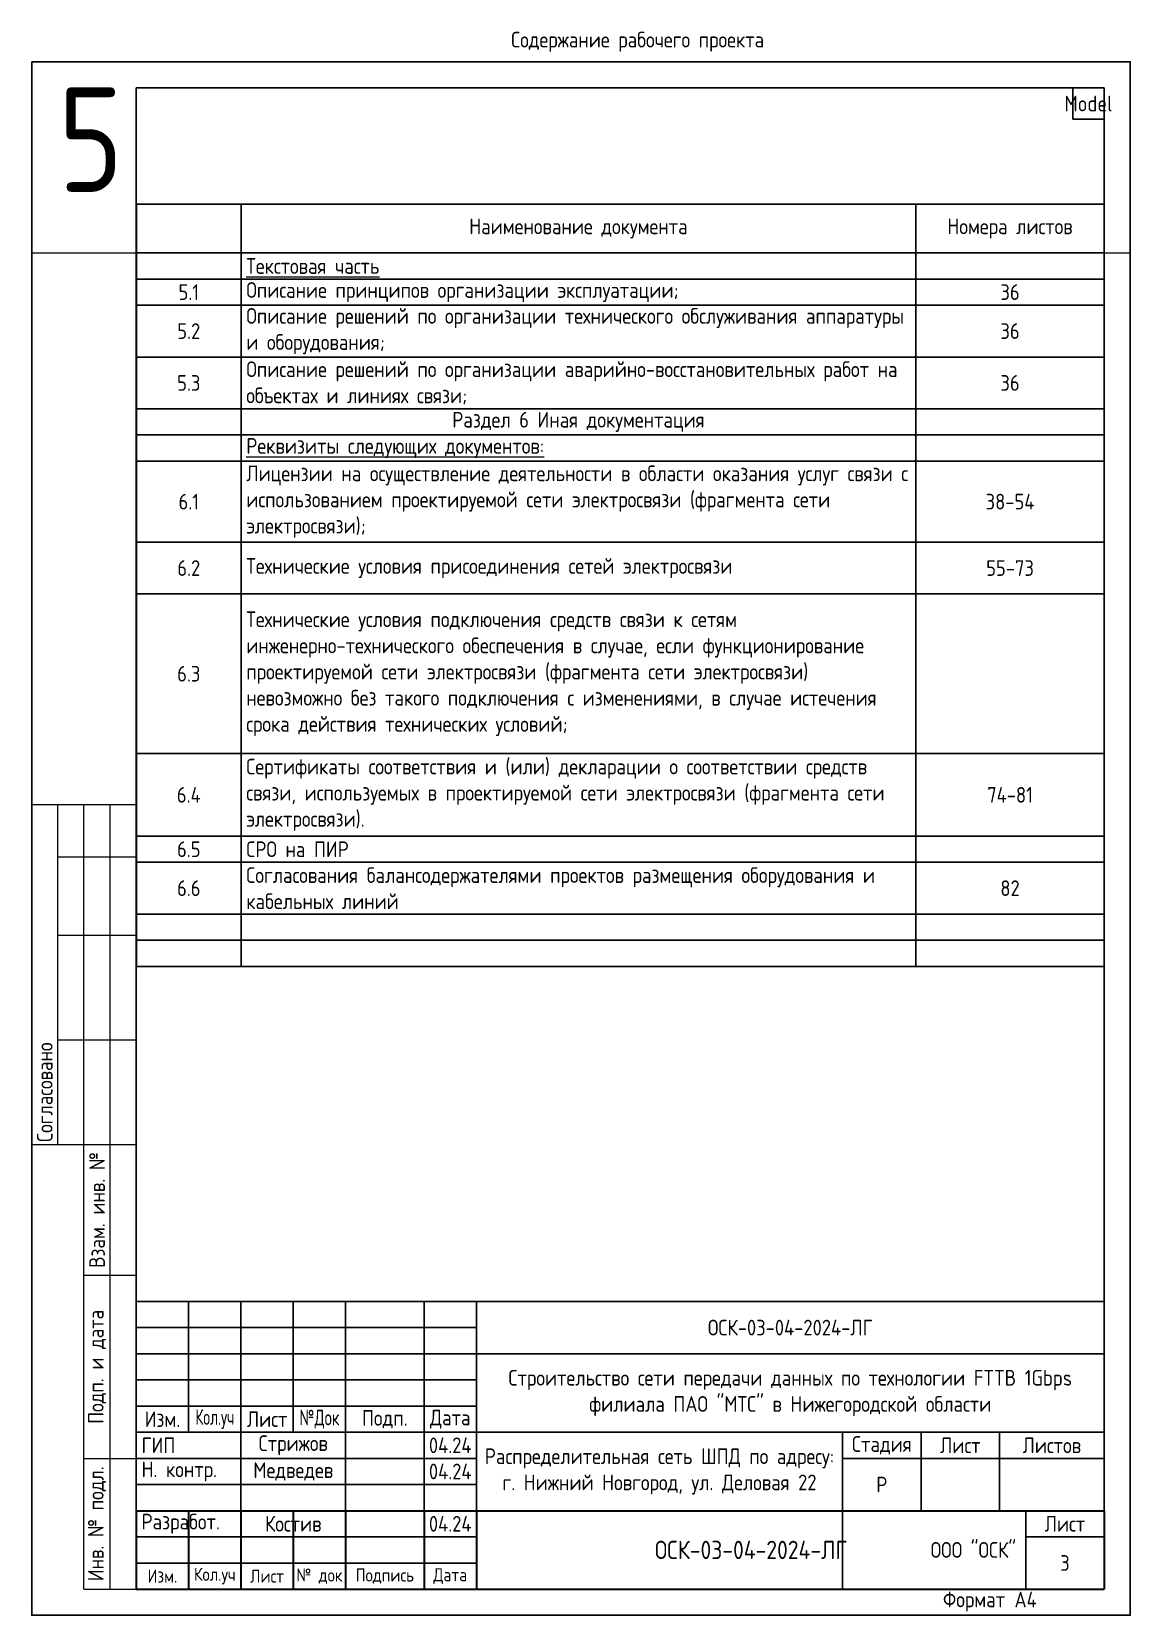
# Paper-space layout '5' of a CAD drawing. Extents: x 0 to 210, y 0 to 303.
# The model-space entities are those that its viewports show. They can reach past a viewport. Long polylines and large blocks are cut down to what shows.
import ezdxf
from ezdxf.enums import TextEntityAlignment as Align

# ---------------------------------------------------------------- set-up
doc = ezdxf.new("R2010")
doc.units = 0
doc.header["$MEASUREMENT"] = 0
doc.layers.get('0').update_dxf_attribs({"linetype": 'CONTINUOUS'})
doc.layers.get('Defpoints').update_dxf_attribs({"linetype": 'CONTINUOUS'})
doc.layers.add('ВЭ', color=1, linetype='CONTINUOUS')
doc.styles.add('мой', font='', dxfattribs={"width": 0.9, "height": 3})
doc.styles.get('мой').set_extended_font_data('GOST Common')

# ---------------------------------------------------------------- blocks, each defined once
blk = doc.blocks.new('*T56')
at = {"color": 0, "linetype": 'ByBlock', "lineweight": -2, "transparency": 16777216}
for p, q in [((0, 0), (6, 0)), ((0, 0), (0, -6)), ((6, 0), (6, -6)), ((0, -6), (6, -6))]:
    blk.add_line(p, q, dxfattribs=at)
blk = doc.blocks.new('*T54')
at = {"color": 0, "linetype": 'ByBlock', "lineweight": -2, "transparency": 16777216}
for p, q in [((0, 0), (185, 0)), ((0, 0), (0, -55)), ((10, 0), (10, -25)), ((20, 0), (20, -55)), ((30, 0), (30, -25)), ((40, 0), (40, -55)), ((55, 0), (55, -55)), ((65, 0), (65, -55)), ((185, 0), (185, -55)), ((0, -5), (65, -5)), ((0, -10), (185, -10)), ((0, -15), (65, -15)), ((0, -20), (65, -20)), ((0, -25), (185, -25)), ((135, -25), (135, -55)), ((150, -25), (150, -40)), ((165, -25), (165, -40)), ((0, -30), (65, -30)), ((135, -30), (185, -30)), ((0, -35), (65, -35)), ((0, -40), (185, -40)), ((0, -45), (65, -45)), ((0, -50), (65, -50)), ((0, -55), (185, -55))]:
    blk.add_line(p, q, dxfattribs=at)
at = {"color": 0, "transparency": 16777216, "char_height": 3, "style": 'мой'}
for s, insert, width, attachment_point in [('ОСК-03-04-2024-ЛГ', (125, -5), 119, 5), ('Строительство сети передачи данных по технологии FTTB 1Gbps филиала ПАО "МТС" в Нижегородской области', (125, -17.5), 119, 5), ('Изм.', (5, -22.5), 10, 5), ('{\\W0.7;Кол.уч}', (15, -22.5), 10, 5), ('Лист', (25, -22.5), 9, 5), ('{\\W0.75;№Док}', (35, -22.5), 10, 5), ('Подп.', (47.5, -22.5), 15, 5), ('Дата', (60, -22.5), 10, 5), ('ГИП', (1, -27.5), 18, 4), ('Стрижов', (30, -27.5), 19, 5), ('04.24', (60, -27.5), 9, 5), ('Стадия', (142.5, -27.5), 14, 5), ('Лист', (157.5, -27.5), 14, 5), ('Листов', (175, -27.5), 19, 5), ('Распределительная сеть ШПД по адресу: г. Нижний Новгород, ул. Деловая 22 ', (100, -32.5), 69, 5), ('Н. контр.', (1, -32.5), 18, 4), ('Медведев', (30, -32.5), 19, 5), ('04.24', (60, -32.5), 9, 5), ('Р', (142.5, -35), 14, 5), ('Разработ.', (1, -42.5), 18, 4), ('Костив', (30, -42.5), 19, 5), ('04.24', (60, -42.5), 9, 5), ('ООО "ОСК"', (160, -47.5), 49, 5)]:
    blk.add_mtext(s, dxfattribs=dict(at, insert=insert, width=width, attachment_point=attachment_point))
blk = doc.blocks.new('*T55')
at = {"color": 0, "linetype": 'ByBlock', "lineweight": 30, "transparency": 16777216}
for p, q in [((0, 0), (185, 0)), ((0, 0), (0, -15)), ((10, 0), (10, -15)), ((20, 0), (20, -15)), ((30, 0), (30, -15)), ((40, 0), (40, -15)), ((55, 0), (55, -15)), ((65, 0), (65, -15)), ((185, 0), (185, -15)), ((0, -15), (185, -15))]:
    blk.add_line(p, q, dxfattribs=at)
at = {"color": 0, "linetype": 'ByBlock', "lineweight": -2, "transparency": 16777216}
for p, q in [((170, 0), (170, -15)), ((0, -5), (65, -5)), ((170, -5), (185, -5)), ((0, -10), (65, -10))]:
    blk.add_line(p, q, dxfattribs=at)
at = {"color": 0, "lineweight": 18, "transparency": 16777216, "attachment_point": 5, "style": 'мой'}
for s, insert, char_height, width in [('Лист', (177.5, -2.5), 3, 14), ('ОСК-03-04-2024-ЛГ', (117.5, -7.5), 3.5, 104), ('Изм.', (5, -12.5), 2.5, 9), ('Кол.уч', (15, -12.5), 2.5, 9), ('Лист', (25, -12.5), 2.5, 9), ('№ док', (35, -12.5), 2.5, 9), ('Подпись', (47.5, -12.5), 2.5, 14), ('Дата', (60, -12.5), 2.5, 9)]:
    blk.add_mtext(s, dxfattribs=dict(at, insert=insert, char_height=char_height, width=width))
blk = doc.blocks.new('*U53')
at = {"lineweight": 13}
for p, q in [((0, 90), (0, 155)), ((0, 155), (20, 155)), ((5, 90), (5, 155)), ((10, 90), (10, 155)), ((15, 90), (15, 155)), ((20, 90), (20, 155)), ((5, 145), (20, 145)), ((5, 130), (20, 130)), ((5, 110), (20, 110)), ((0, 90), (20, 90)), ((10, 5), (10, 90)), ((10, 90), (20, 90)), ((15, 5), (15, 90)), ((20, 5), (20, 90)), ((10, 65), (20, 65)), ((10, 30), (20, 30)), ((10, 5), (20, 5)), ((10, 5), (10, 5))]:
    blk.add_line(p, q, dxfattribs=at)
at = {"color": 8, "lineweight": 0}
blk.add_line((0, 90), (0, 90), dxfattribs=at)
for points in [[(0, 297), (210, 297), (210, 0), (0, 0)], [(20, 292), (205, 292), (205, 5), (20, 5)]]:
    blk.add_lwpolyline(points, close=True)
for name, p in [('*T56', (199, 292)), ('*T54', (20, 60)), ('*T55', (20, 20))]:
    blk.add_blockref(name, p)
at = {"lineweight": 9, "insert": (2.5, 90.5), "char_height": 3, "width": 64, "attachment_point": 4, "rotation": 90, "style": 'мой'}
blk.add_mtext('{\\C256;Согласовано}', dxfattribs=at)
at = {"lineweight": 13, "char_height": 3, "attachment_point": 5, "rotation": 90, "style": 'мой'}
for s, insert, width in [('Взам. инв. №', (12.5, 77.5), 24), ('Подп. и дата', (12.5, 47.5), 34), ('Инв. № подл.', (12.5, 17.5), 24)]:
    blk.add_mtext(s, dxfattribs=dict(at, insert=insert, width=width))
at = {"insert": (174.19, 4.53), "char_height": 3, "width": 40.5849, "attachment_point": 1, "style": 'мой'}
blk.add_mtext('Формат', dxfattribs=at)
at = {"style": 'мой', "width": 0.9}
blk.add_attdef('лист', text='', height=3, dxfattribs=at).set_placement((202, 289), align=Align.MIDDLE_CENTER)
at = {"color": 7, "lineweight": 0, "ltscale": 0.1, "style": 'мой', "width": 0.9}
blk.add_attdef('ШИФР_ДОП', text='', height=3.5, dxfattribs=at).set_placement((159, 12.5), align=Align.MIDDLE_LEFT)
blk.add_attdef('№_ЛИСТА_ДОП', text='', height=3, dxfattribs=at).set_placement((197.5, 10), align=Align.MIDDLE_CENTER)
at = {"style": 'мой', "width": 0.9}
blk.add_attdef('ФОРМАТ', text='', height=3, dxfattribs=at).set_placement((187.86, 3.01), align=Align.MIDDLE_LEFT)
blk = doc.blocks.new('*T13')
at = {"layer": 'Defpoints', "color": 8, "linetype": 'ByBlock', "lineweight": 0, "transparency": 16777216}
for p, q in [((0, 0), (7018, 0)), ((0, 0), (0, -36.67)), ((242, 0), (242, -36.67)), ((484, 0), (484, -36.67)), ((726, 0), (726, -36.67)), ((968, 0), (968, -36.67)), ((1210, 0), (1210, -36.67)), ((1452, 0), (1452, -36.67)), ((1694, 0), (1694, -36.67)), ((1936, 0), (1936, -36.67)), ((2178, 0), (2178, -36.67)), ((2420, 0), (2420, -36.67)), ((2662, 0), (2662, -36.67)), ((2904, 0), (2904, -36.67)), ((3146, 0), (3146, -36.67)), ((3388, 0), (3388, -36.67)), ((3630, 0), (3630, -36.67)), ((3872, 0), (3872, -36.67)), ((4114, 0), (4114, -36.67)), ((4356, 0), (4356, -36.67)), ((4598, 0), (4598, -36.67)), ((4840, 0), (4840, -36.67)), ((5082, 0), (5082, -36.67)), ((5324, 0), (5324, -36.67)), ((5566, 0), (5566, -36.67)), ((5808, 0), (5808, -36.67)), ((6050, 0), (6050, -36.67)), ((6292, 0), (6292, -36.67)), ((6534, 0), (6534, -36.67)), ((6776, 0), (6776, -36.67)), ((0, -36.67), (7018, -36.67))]:
    blk.add_line(p, q, dxfattribs=at)
at = {"layer": 'Defpoints', "color": 0, "linetype": 'ByBlock', "lineweight": -2, "transparency": 16777216}
blk.add_line((7018, 0), (7018, -36.67), dxfattribs=at)
at = {"layer": 'Defpoints', "color": 5, "linetype": 'Continuous', "lineweight": 0, "transparency": 16777216, "char_height": 20, "width": 232, "attachment_point": 1, "style": 'мой'}
for s, insert in [('1', (5, -5)), ('2', (247, -5)), ('3', (489, -5)), ('4', (731, -5)), ('5', (973, -5)), ('6', (1215, -5)), ('7', (1457, -5)), ('8', (1699, -5)), ('9', (1941, -5)), ('10', (2183, -5)), ('11', (2425, -5)), ('12', (2667, -5)), ('13', (2909, -5)), ('14', (3151, -5)), ('16', (3393, -5)), ('17', (3635, -5)), ('18', (3877, -5)), ('19', (4119, -5)), ('{\\fGOST Common|b0|i0|c204|p34;24', (4361, -5)), ('25', (4603, -5)), ('23', (4845, -5)), ('28', (5087, -5)), ('29', (5329, -5)), ('33', (5571, -5)), ('34', (5813, -5)), ('35', (6055, -5)), ('36', (6297, -5)), ('37', (6539, -5)), ('38', (6781, -5))]:
    blk.add_mtext(s, dxfattribs=dict(at, insert=insert))
blk = doc.blocks.new('*U14')
at = {"layer": 'ВЭ', "color": 250, "linetype": 'ByBlock', "lineweight": 18}
blk.add_lwpolyline([(-105, -148.5), (105, -148.5), (105, 148.5), (-105, 148.5), (-105, -148.5)], dxfattribs=at)
blk = doc.blocks.new('*U15')
at = {"layer": 'Defpoints', "color": 0, "linetype": 'ByBlock', "lineweight": -2, "transparency": 16777216}
blk.add_blockref('*U14', (968, 0), dxfattribs=at)
blk = doc.blocks.new('*T92')
at = {"color": 0, "linetype": 'ByBlock', "lineweight": -2, "transparency": 16777216}
for p, q in [((0, 0), (185, 0)), ((0, 0), (0, -193.34)), ((19.99, 0), (19.99, -193.34)), ((148.97, 0), (148.97, -193.34)), ((185, 0), (185, -193.34)), ((242, 0), (427, 0)), ((242, 0), (242, -197.54)), ((261.99, 0), (261.99, -197.54)), ((390.97, 0), (390.97, -197.54)), ((427, 0), (427, -197.54)), ((484, 0), (669, 0)), ((484, 0), (484, -145.74)), ((503.99, 0), (503.99, -145.74)), ((632.97, 0), (632.97, -145.74)), ((669, 0), (669, -145.74)), ((0, -9.34), (185, -9.34)), ((242, -9.34), (427, -9.34)), ((484, -9.34), (669, -9.34)), ((0, -14.34), (185, -14.34)), ((484, -14.34), (669, -14.34)), ((0, -19.34), (185, -19.34)), ((484, -19.34), (669, -19.34)), ((0, -24.34), (185, -24.34)), ((242, -24.24), (427, -24.24)), ((0, -29.34), (185, -29.34)), ((242, -29.24), (427, -29.24)), ((484, -29.24), (669, -29.24)), ((242, -34.24), (427, -34.24)), ((0, -38.34), (185, -38.34)), ((484, -39.14), (669, -39.14)), ((0, -43.34), (185, -43.34)), ((242, -44.14), (427, -44.14)), ((484, -44.14), (669, -44.14)), ((0, -48.34), (185, -48.34)), ((242, -49.14), (427, -49.14)), ((484, -49.14), (669, -49.14)), ((0, -53.34), (185, -53.34)), ((242, -59.34), (427, -59.34)), ((242, -64.34), (427, -64.34)), ((484, -64.64), (669, -64.64)), ((0, -68.24), (185, -68.24)), ((242, -69.34), (427, -69.34)), ((242, -74.34), (427, -74.34)), ((484, -74.54), (669, -74.54)), ((242, -79.34), (427, -79.34)), ((0, -83.74), (185, -83.74)), ((242, -84.54), (427, -84.54)), ((242, -89.54), (427, -89.54)), ((0, -93.64), (185, -93.64)), ((242, -94.54), (427, -94.54)), ((0, -98.64), (185, -98.64)), ((242, -99.54), (427, -99.54)), ((0, -103.64), (185, -103.64)), ((484, -105.04), (669, -105.04)), ((242, -108.84), (427, -108.84)), ((0, -113.84), (185, -113.84)), ((0, -118.84), (185, -118.84)), ((242, -118.74), (427, -118.74)), ((484, -120.84), (669, -120.84)), ((0, -123.84), (185, -123.84)), ((242, -123.74), (427, -123.74)), ((484, -125.84), (669, -125.84)), ((242, -128.74), (427, -128.74)), ((0, -133.74), (185, -133.74)), ((242, -133.74), (427, -133.74)), ((484, -135.74), (669, -135.74)), ((242, -138.74), (427, -138.74)), ((484, -140.74), (669, -140.74)), ((0, -144.24), (185, -144.24)), ((242, -148.19), (427, -148.19)), ((484, -145.74), (669, -145.74)), ((0, -154.14), (185, -154.14)), ((242, -153.19), (427, -153.19)), ((0, -159.14), (185, -159.14)), ((242, -163.09), (427, -163.09)), ((242, -168.09), (427, -168.09)), ((0, -173.14), (185, -173.14)), ((242, -173.09), (427, -173.09)), ((242, -178.09), (427, -178.09)), ((242, -183.09), (427, -183.09)), ((0, -193.34), (185, -193.34)), ((242, -192.54), (427, -192.54)), ((242, -197.54), (427, -197.54))]:
    blk.add_line(p, q, dxfattribs=at)
at = {"linetype": 'ByBlock', "lineweight": 18, "transparency": 16777216, "char_height": 3, "style": 'мой'}
for s, insert, width, attachment_point in [('{\\C7;Наименование документа}', (84.48, -4.67), 126.9735, 5), ('{\\C7;Номера листов}', (166.98, -4.67), 33.0322, 5), ('{\\C7;Наименование документа}', (326.48, -4.67), 126.9735, 5), ('{\\C7;Номера листов}', (408.98, -4.67), 33.0322, 5), ('{\\C7;Наименование документа}', (568.48, -4.67), 126.9735, 5), ('{\\C7;Номера листов}', (650.98, -4.67), 33.0322, 5), ('Раздел 1   Пояснительная записка', (84.48, -11.84), 126.9735, 5), ('Технические возможности головной станции кабельной сети связи, центральной станции сети проводного радиовещания, станции и подстанции сети телеграфной связи и применяемые технологии', (262.99, -16.79), 126.9735, 4), ('{\\LТекстовая часть}', (504.99, -11.84), 126.9735, 4), ('{\\LТекстовая часть}', (20.99, -16.84), 126.9735, 4), ('Реквизиты технического задания на проектирование', (20.99, -21.84), 126.9735, 4), ('Наименование сети электросвязи', (20.99, -26.84), 126.9735, 4), ('Значение пропускной способности сети связи ', (262.99, -26.74), 126.9735, 4), ('Основные данные по результатам проведения предпроектных обследований и согласований', (20.99, -33.84), 126.9735, 4), ('Описание метрологического обеспечения сети связи', (262.99, -31.74), 126.9735, 4), ('Описание мер по обеспечению защиты сети связи от несанкционированного доступа к ней и передаваемой посредством этой сети связи информации', (262.99, -39.19), 126.9735, 4), ('Исходные данные для проектирования', (20.99, -40.84), 126.9735, 4), ('Сведения о проектной организации', (20.99, -45.84), 126.9735, 4), ('Результаты расчетов нагрузочной способности сети связи', (262.99, -46.64), 126.9735, 4), ('{\\LРеквизиты следующих документов:}', (504.99, -46.64), 126.9735, 4), ('Сведения об операторе связи', (20.99, -50.84), 126.9735, 4), ('Значения качественных показателей, характеристики сигналов и (или) типы используемых интерфейсов на абонентских окончаниях', (262.99, -54.24), 126.9735, 4), ('Перечень наименований услуг связи и сведения о лицензиях на осуществление деятельности в области оказания услуг связи с использованием проектируемой сети электросвязи', (20.99, -60.79), 126.9735, 4), ('{\\LГрафическая часть}', (262.99, -66.84), 126.9735, 4), ('Сведения о соответствии средств связи в области связи (сертификаты соответствия и (или) декларации о соответствии), используемых для создания сети электросвязи', (20.99, -75.99), 126.9735, 4), ('Схема организации связи', (262.99, -71.84), 126.9735, 4), ('Ситуационный план трассы линии передачи', (262.99, -76.84), 126.9735, 4), ('Структурные  и (или) функциональные схемы узлов связи', (262.99, -81.94), 126.9735, 4), ('Указание территории, на которой предполагается функционирование сети электросвязи', (20.99, -88.69), 126.9735, 4), ('Ведомость оборудования, изделий и материалов', (262.99, -87.04), 126.9735, 4), ('Типы узлов связи, значения их монтированной емкости ', (20.99, -96.14), 126.9735, 4), ('{\\LТекстовая часть}', (262.99, -97.04), 126.9735, 4), ('{\\LГрафическая часть}', (20.99, -101.14), 126.9735, 4), ('Требования к помещениям (сооружениям) для размещения средств и линий связи', (262.99, -104.19), 126.9735, 4), ('Схема построения сети электросвязи (фрагмента сети электросвязи', (20.99, -108.74), 126.9735, 4), ('Описание конструктивных и объемно-планировочных решений для размещения средств и линий связи.', (262.99, -113.79), 126.9735, 4), ('Раздел 2   Решения по построению сети электросбязи ', (84.48, -116.34), 126.9735, 5), ('{\\LТекстовая часть}', (20.99, -121.34), 126.9735, 4), ('{\\LГрафическая часть}', (262.99, -121.24), 126.9735, 4), ('Общие принципы построения и схему организации сети электросвязи', (20.99, -128.79), 126.9735, 4), ('Планы размещения оборудования и трасс кабелей', (262.99, -126.24), 126.9735, 4), ('{\\LТекстовая часть}', (262.99, -150.69), 126.9735, 4), ('Перечень и состав средств связи, образующих узел связи ', (20.99, -156.64), 126.9735, 4), ('Перечень и состав средств связи, образующих точки присоединения сети связи с указанием их пропускной способности и применяемых технологий', (20.99, -166.14), 126.9735, 4), ('Схема взаимодействия проектируемой сети электросвязи (фрагмента сети электросвязи) с другими сетями связи с указанием пропускной способности линий связи, соединяющих данную сеть связи с другими сетями связи                                        ', (20.99, -183.24), 126.9735, 4)]:
    blk.add_mtext(s, dxfattribs=dict(at, insert=insert, width=width, attachment_point=attachment_point))
at = {"color": 0, "linetype": 'ByBlock', "lineweight": 18, "transparency": 16777216, "char_height": 3, "style": 'мой'}
for s, insert, width, attachment_point in [('Описание принципов организации эксплуатации;', (504.99, -16.84), 126.9735, 4), ('2.7', (252, -16.79), 16.9943, 5), ('10', (408.98, -16.79), 33.0322, 5), ('5.1', (494, -16.84), 16.9943, 5), ('36', (650.98, -16.84), 33.0322, 5), ('1.1', (10, -21.84), 16.9943, 5), ('7', (166.98, -21.84), 33.0322, 5), ('Описание решений по организации технического обслуживания аппаратуры и оборудования;', (504.99, -24.29), 126.9735, 4), ('5.2', (494, -24.29), 16.9943, 5), ('36', (650.98, -24.29), 33.0322, 5), ('1.2', (10, -26.84), 16.9943, 5), ('7', (166.98, -26.84), 33.0322, 5), ('2.8', (252, -26.74), 16.9943, 5), ('10', (408.98, -26.74), 33.0322, 5), ('2.9', (252, -31.74), 16.9943, 5), ('10', (408.98, -31.74), 33.0322, 5), ('Описание решений по организации аварийно-восстановительных работ на объектах и линиях связи;', (504.99, -34.19), 126.9735, 4), ('1.3', (10, -33.84), 16.9943, 5), ('7', (166.98, -33.84), 33.0322, 5), ('5.3', (494, -34.19), 16.9943, 5), ('36', (650.98, -34.19), 33.0322, 5), ('1.4', (10, -40.84), 16.9943, 5), ('7-8', (166.98, -40.84), 33.0322, 5), ('2.10', (252, -39.19), 16.9943, 5), ('10', (408.98, -39.19), 33.0322, 5), ('Раздел 6 Иная документация', (568.48, -41.64), 126.9735, 5), ('1.5', (10, -45.84), 16.9943, 5), ('8', (166.98, -45.84), 33.0322, 5), ('2.11', (252, -46.64), 16.9943, 5), ('10', (408.98, -46.64), 33.0322, 5), ('1.6', (10, -50.84), 16.9943, 5), ('8', (166.98, -50.84), 33.0322, 5), ('Лицензии на осуществление деятельности в области оказания услуг связи с использованием проектируемой сети электросвязи (фрагмента сети электросвязи); ', (504.99, -56.89), 126.9735, 4), ('2.12', (252, -54.24), 16.9943, 5), ('11', (408.98, -54.24), 33.0322, 5), ('6.1', (494, -56.89), 16.9943, 5), ('3{\\fGOST Common|b0|i0|c204|p34;8}-54', (650.98, -56.89), 33.0322, 5), ('1.7', (10, -60.79), 16.9943, 5), ('8', (166.98, -60.79), 33.0322, 5), ('2.13', (252, -61.84), 16.9943, 5), ('{\\C256;Требования к системам инженерно-технического обеспечения.}', (262.99, -61.84), 126.9735, 4), ('11', (408.98, -61.84), 33.0322, 5), ('6.2', (494, -69.59), 16.9943, 5), ('Технические условия присоединения сетей электросвязи', (504.99, -69.59), 126.9735, 4), ('55-73', (650.98, -69.59), 33.0322, 5), ('2.1.1', (252, -71.84), 16.9943, 5), ('12', (408.98, -71.84), 33.0322, 5), ('1.8', (10, -75.99), 16.9943, 5), ('9', (166.98, -75.99), 33.0322, 5), ('2.1.2', (252, -76.84), 16.9943, 5), ('13', (408.98, -76.84), 33.0322, 5), ('Технические условия подключения средств связи к сетям инженерно-технического обеспечения в случае, если функционирование проектируемой сети электросвязи (фрагмента сети электросвязи) невозможно без такого подключения с изменениями, в случае истечения срока действия технических условий;', (504.99, -89.79), 126.9735, 4), ('2.1.3', (252, -81.94), 16.9943, 5), ('14-{\\fGOST Common|b0|i0|c204|p34;23}', (408.98, -81.94), 33.0322, 5), ('1.9', (10, -88.69), 16.9943, 5), ('9', (166.98, -88.69), 33.0322, 5), ('2.1.4', (252, -87.04), 16.9943, 5), ('24', (408.98, -87.04), 33.0322, 5), ('Раздел 3 Решения по размещению средств и линий связи', (326.48, -92.04), 126.9735, 5), ('6.3', (494, -89.79), 16.9943, 5), ('1.10', (10, -96.14), 16.9943, 5), ('9', (166.98, -96.14), 33.0322, 5), ('3.1', (252, -104.19), 16.9943, 5), ('{\\fGOST Common|b0|i0|c204|p34;25', (408.98, -104.19), 33.0322, 5), ('Сертификаты соответствия и (или) декларации о соответствии средств связи, используемых в проектируемой сети электросвязи (фрагмента сети электросвязи).', (504.99, -112.94), 126.9735, 4), ('1.11', (10, -108.74), 16.9943, 5), ('6.4', (494, -112.94), 16.9943, 5), ('74-81', (650.98, -112.94), 33.0322, 5), ('3.2', (252, -113.79), 16.9943, 5), ('{\\fGOST Common|b0|i0|c204|p34;25-26}', (408.98, -113.79), 33.0322, 5), ('6.5', (494, -123.34), 16.9943, 5), ('СРО на ПИР^J', (504.99, -123.34), 126.9735, 4), ('3.1.1', (252, -126.24), 16.9943, 5), ('2{\\fGOST Common|b0|i0|c204|p34;7}-{\\fGOST Common|b0|i0|c204|p34;32}', (408.98, -126.24), 33.0322, 5), ('Согласования балансодержателями проектов размещения оборудования и кабельных линий^J', (504.99, -130.79), 126.9735, 4), ('2.1', (10, -128.79), 16.9943, 5), ('9', (166.98, -128.79), 33.0322, 5), ('3.1.2', (252, -131.24), 16.9943, 5), ('Фасады коммутационных стоек и шкафов', (262.99, -131.24), 126.9735, 4), ('33', (408.98, -131.24), 33.0322, 5), ('6.6', (494, -130.79), 16.9943, 5), ('82', (650.98, -130.79), 33.0322, 5), ('Архитектура построения сети электросвязи (фрагмента сети электросвязи) и принципы обеспечения связанности', (20.99, -138.99), 126.9735, 4), ('3.1.3', (252, -136.24), 16.9943, 5), ('Схемы размещения оборудования на опорах', (262.99, -136.24), 126.9735, 4), ('2.2', (10, -138.99), 16.9943, 5), ('9', (166.98, -138.99), 33.0322, 5), ('Раздел 4 Решения по системам электроснабжения, заземления и молниезащиты', (326.48, -143.46), 126.9735, 5), ('Обоснование выбора оборудования и программного обеспечения для проектируемой сети электросвязи', (20.99, -149.19), 126.9735, 4), ('2.3', (10, -149.19), 16.9943, 5), ('9', (166.98, -149.19), 33.0322, 5), ('Описание системы электроснабжения, обоснование категории надежности, расчет системы бесперебойного питания', (262.99, -158.14), 126.9735, 4), ('2.4', (10, -156.64), 16.9943, 5), ('10', (166.98, -156.64), 33.0322, 5), ('4.1', (252, -158.14), 16.9943, 5), ('34', (408.98, -158.14), 33.0322, 5), ('2.5', (10, -166.14), 16.9943, 5), ('10', (166.98, -166.14), 33.0322, 5), ('4.2', (252, -165.59), 16.9943, 5), ('Описание системы молниезащиты и заземления', (262.99, -165.59), 126.9735, 4), ('34', (408.98, -165.59), 33.0322, 5), ('{\\L\\C256;Графическая часть}', (262.99, -170.59), 126.9735, 4), ('4.1.1', (252, -175.59), 16.9943, 5), ('Принципиальная схема электроснабжения', (262.99, -175.59), 126.9735, 4), ('35', (408.98, -175.59), 33.0322, 5), ('4.1.2', (252, -180.59), 16.9943, 5), ('Схема заземления и молниезащиты', (262.99, -180.59), 126.9735, 4), ('35', (408.98, -180.59), 33.0322, 5), ('2.6', (10, -183.24), 16.9943, 5), ('10', (166.98, -183.24), 33.0322, 5), ('Планы с трассами прокладки линий э/питания, размещения шкафов с защитной автоматикой и счетчиками^J', (262.99, -187.81), 126.9735, 4), ('4.1.3', (252, -187.81), 16.9943, 5), ('Раздел 5 Решения по организации эксплуатации', (326.48, -195.04), 126.9735, 5)]:
    blk.add_mtext(s, dxfattribs=dict(at, insert=insert, width=width, attachment_point=attachment_point))
blk = doc.blocks.new('*T270')
at = {"color": 0, "linetype": 'ByBlock', "lineweight": -2, "transparency": 16777216}
for p, q in [((0, 0), (185, 0)), ((0, 0), (0, -145.74)), ((19.99, 0), (19.99, -145.74)), ((148.97, 0), (148.97, -145.74)), ((185, 0), (185, -145.74)), ((0, -9.34), (185, -9.34)), ((0, -14.34), (185, -14.34)), ((0, -19.34), (185, -19.34)), ((0, -29.24), (185, -29.24)), ((0, -39.14), (185, -39.14)), ((0, -44.14), (185, -44.14)), ((0, -49.14), (185, -49.14)), ((0, -64.64), (185, -64.64)), ((0, -74.54), (185, -74.54)), ((0, -105.04), (185, -105.04)), ((0, -120.84), (185, -120.84)), ((0, -125.84), (185, -125.84)), ((0, -135.74), (185, -135.74)), ((0, -140.74), (185, -140.74)), ((0, -145.74), (185, -145.74))]:
    blk.add_line(p, q, dxfattribs=at)
at = {"linetype": 'ByBlock', "lineweight": 18, "transparency": 16777216, "char_height": 3, "style": 'мой'}
for s, insert, width, attachment_point in [('{\\C7;Наименование документа}', (84.48, -4.67), 126.9735, 5), ('{\\C7;Номера листов}', (166.98, -4.67), 33.0322, 5), ('{\\LТекстовая часть}', (20.99, -11.84), 126.9735, 4), ('{\\LРеквизиты следующих документов:}', (20.99, -46.64), 126.9735, 4)]:
    blk.add_mtext(s, dxfattribs=dict(at, insert=insert, width=width, attachment_point=attachment_point))
at = {"color": 0, "linetype": 'ByBlock', "lineweight": 18, "transparency": 16777216, "char_height": 3, "style": 'мой'}
for s, insert, width, attachment_point in [('Описание принципов организации эксплуатации;', (20.99, -16.84), 126.9735, 4), ('5.1', (10, -16.84), 16.9943, 5), ('36', (166.98, -16.84), 33.0322, 5), ('Описание решений по организации технического обслуживания аппаратуры и оборудования;', (20.99, -24.29), 126.9735, 4), ('5.2', (10, -24.29), 16.9943, 5), ('36', (166.98, -24.29), 33.0322, 5), ('Описание решений по организации аварийно-восстановительных работ на объектах и линиях связи;', (20.99, -34.19), 126.9735, 4), ('5.3', (10, -34.19), 16.9943, 5), ('36', (166.98, -34.19), 33.0322, 5), ('Раздел 6 Иная документация', (84.48, -41.64), 126.9735, 5), ('Лицензии на осуществление деятельности в области оказания услуг связи с использованием проектируемой сети электросвязи (фрагмента сети электросвязи); ', (20.99, -56.89), 126.9735, 4), ('6.1', (10, -56.89), 16.9943, 5), ('3{\\fGOST Common|b0|i0|c204|p34;8}-54', (166.98, -56.89), 33.0322, 5), ('6.2', (10, -69.59), 16.9943, 5), ('Технические условия присоединения сетей электросвязи', (20.99, -69.59), 126.9735, 4), ('55-73', (166.98, -69.59), 33.0322, 5), ('Технические условия подключения средств связи к сетям инженерно-технического обеспечения в случае, если функционирование проектируемой сети электросвязи (фрагмента сети электросвязи) невозможно без такого подключения с изменениями, в случае истечения срока действия технических условий;', (20.99, -89.79), 126.9735, 4), ('6.3', (10, -89.79), 16.9943, 5), ('Сертификаты соответствия и (или) декларации о соответствии средств связи, используемых в проектируемой сети электросвязи (фрагмента сети электросвязи).', (20.99, -112.94), 126.9735, 4), ('6.4', (10, -112.94), 16.9943, 5), ('74-81', (166.98, -112.94), 33.0322, 5), ('6.5', (10, -123.34), 16.9943, 5), ('СРО на ПИР^J', (20.99, -123.34), 126.9735, 4), ('Согласования балансодержателями проектов размещения оборудования и кабельных линий^J', (20.99, -130.79), 126.9735, 4), ('6.6', (10, -130.79), 16.9943, 5), ('82', (166.98, -130.79), 33.0322, 5)]:
    blk.add_mtext(s, dxfattribs=dict(at, insert=insert, width=width, attachment_point=attachment_point))

msp = doc.modelspace()

# ---------------------------------------------------------------- block references
for name, p in [('*T13', (6775, 3972)), ('*T92', (7279, 3944.67)), ('*T270', (7763, 3944.67))]:
    msp.add_blockref(name, p)
at = {"layer": 'Defpoints'}
msp.add_blockref('*U15', (6880, 3823.5), dxfattribs=at)

psp = doc.layouts.new('5')

# ---------------------------------------------------------------- block references
ref = psp.add_blockref('*U53', (-0.02, -0.01))
ref.add_attrib('лист', 'Model', dxfattribs={"height": 3, "style": 'мой', "width": 0.9}).set_placement((201.98, 288.99), align=Align.MIDDLE_CENTER)
ref.add_attrib('Чертеж', 'Содержание рабочего проекта', dxfattribs={"height": 3, "style": 'мой', "width": 0.9}).set_placement((115.8, 301.21), align=Align.MIDDLE_CENTER)
ref.add_attrib('ФОРМАТ', 'А4', dxfattribs={"height": 3, "style": 'мой', "width": 0.9}).set_placement((187.84, 3), align=Align.MIDDLE_LEFT)
ref.add_attrib('№_ЛИСТА_ДОП', '3', dxfattribs={"color": 7, "lineweight": 0, "ltscale": 0.1, "height": 3, "style": 'мой', "width": 0.9}).set_placement((197.48, 9.99), align=Align.MIDDLE_CENTER)

# ---------------------------------------------------------------- viewports
at = {"layer": 'ВЭ', "color": 1}
psp.add_viewport(center=(104.98, 148.49), size=(210, 297), view_center_point=(7847.97, 3823.38), view_height=297.006, dxfattribs=at)

doc.saveas('drawing.dxf')
